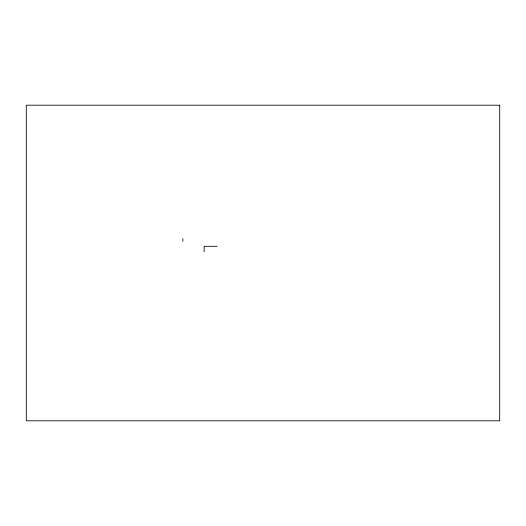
<?xml version="1.0" encoding="UTF-8"?>
<svg xmlns="http://www.w3.org/2000/svg" width="526" height="526" viewBox="0 0 526 526"><rect width="100%" height="100%" fill="white"/><g stroke="black" fill="none" stroke-linecap="round" stroke-linejoin="round"><path stroke-width="0.79" d="M217.225 246.313L204.141 246.313L204.141 251.842M182.864 238.672L182.864 241.329M499.7 105.2L26.3 105.2L26.3 420.8L499.7 420.8L499.7 105.2"/></g></svg>
